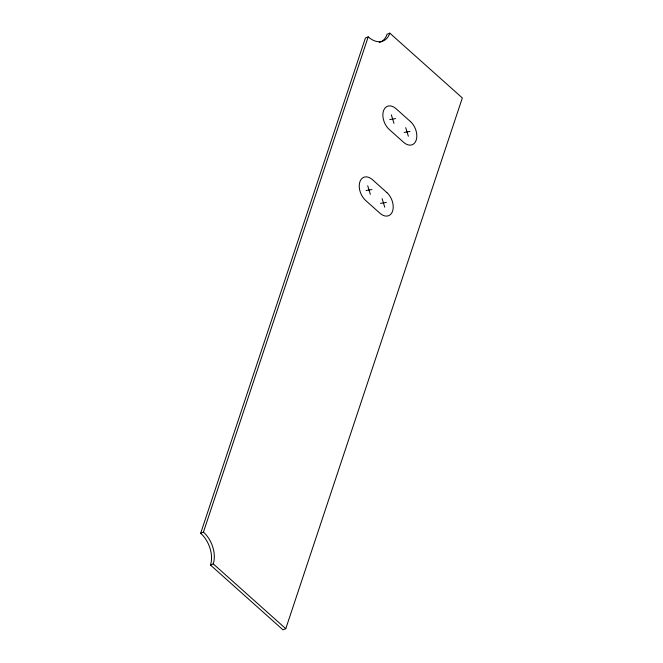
<?xml version="1.0" encoding="UTF-8"?>
<svg xmlns="http://www.w3.org/2000/svg" width="663" height="663" viewBox="0 0 663 663"><rect width="100%" height="100%" fill="white"/><g stroke="black" fill="none" stroke-linecap="round" stroke-linejoin="round"><path stroke-width="0.99" d="M200.665 533.267L365.412 38.015L368.197 36.855A23.661 15.282 67.4 0 0 389.811 33.15L462.335 97.95L285.778 628.69L283.002 629.85L210.478 565.05A23.661 15.282 67.4 0 0 200.665 533.267L203.45 532.107L368.197 36.855M389.811 33.15L387.026 34.31A23.661 15.282 67.4 0 1 379.219 42.523M210.478 565.05L213.254 563.89L285.778 628.69M389.728 119.58L395.554 118.578M404.132 132.443L409.949 131.448M366.125 190.546L371.943 189.552M380.521 203.417L386.338 202.414M405.723 127.669L408.358 136.222M391.319 114.798L393.963 123.359M382.112 198.635L384.755 207.196M367.716 185.773L370.352 194.325M203.45 532.107A23.661 15.282 67.4 0 1 213.254 563.89M410.488 121.594L396.084 108.724A13.807 8.909 67.4 0 0 383.479 110.887A13.807 8.909 67.4 0 0 389.198 129.426L403.601 142.296A13.807 8.909 67.4 0 0 416.207 140.133A13.807 8.909 67.4 0 0 410.488 121.594M386.877 192.568L372.473 179.698A13.807 8.909 67.4 0 0 359.868 181.861A13.807 8.909 67.4 0 0 365.586 200.4L379.99 213.262A13.807 8.909 67.4 0 0 392.595 211.099A13.807 8.909 67.4 0 0 386.877 192.568"/></g></svg>
